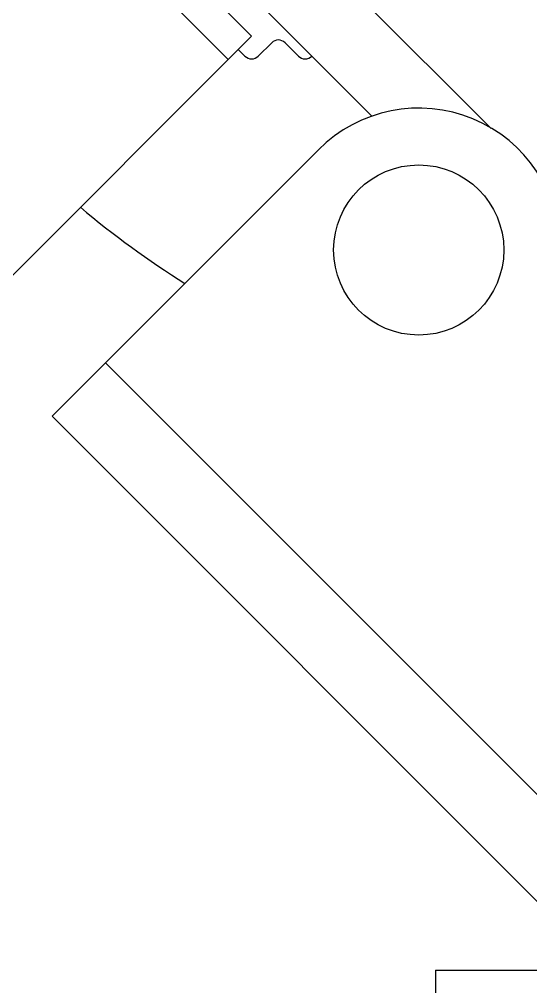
# Model space of a CAD drawing. Extents: x -1396510 to 1250330, y -1892470 to 1623980.
# Drawn here: x -1160849.2 to -1160591.8, y -63554.8 to -63067.9 of the extents above; entities that cross this region are included whole.
import ezdxf

# ---------------------------------------------------------------- set-up
doc = ezdxf.new("R2010")
doc.units = 0
doc.header["$LTSCALE"] = 1000
doc.header["$MEASUREMENT"] = 0

msp = doc.modelspace()

# ---------------------------------------------------------------- linework, layer by layer
at = {"linetype": 'Continuous'}
for p, q in [((-1160732.28, -63076.32), (-1162203.84, -61604.76)), ((-1160744.06, -63088.1), (-1162215.62, -61616.54)), ((-1160813.06, -62921.5), (-1160611.66, -63122.9)), ((-1160671.68, -63116.73), (-1160839.98, -62948.42)), ((-1160870.27, -63214.31), (-1160732.28, -63076.32)), ((-1160722.18, -63079.69), (-1160728.91, -63086.42)), ((-1160708.71, -63086.42), (-1160715.45, -63079.69)), ((-1160735.64, -63086.42), (-1160739.01, -63083.05)), ((-1160698.63, -63133.53), (-1160832.78, -63267.68)), ((-1160805.85, -63240.76), (-1160576.75, -63469.86)), ((-1160566.52, -63533.94), (-1160832.78, -63267.68)), ((-1160639.75, -63546.48), (-1160639.75, -63741.63)), ((-1160639.75, -63546.48), (-1156356, -63546.48))]:
    msp.add_line(p, q, dxfattribs=at)
msp.add_circle((-1160648.14, -63184.02), 42.83, dxfattribs=at)
for centre, radius, start, end in [((-1160721.93, -63106.86), 142.79, 0.0086, 44.9999), ((-1160718.81, -63083.06), 4.76, 44.9999, 135.0001), ((-1160732.27, -63083.06), 4.76, 224.9999, 315.0001), ((-1160705.35, -63083.06), 4.76, 224.9999, 315.0001), ((-1160648.14, -63184.02), 71.4, 0, 135.0001), ((-1160512.67, -62797.82), 475.97, 230.0191, 237.8662)]:
    msp.add_arc(centre, radius, start, end, dxfattribs=at)

doc.saveas('drawing.dxf')
